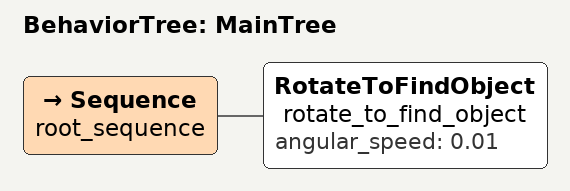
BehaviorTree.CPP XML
<root main_tree_to_execute="MainTree">
    <BehaviorTree ID="MainTree">
        <Sequence name="root_sequence">
            <RotateToFindObject name="rotate_to_find_object" angular_speed="0.01"/>

        </Sequence>
    </BehaviorTree>
</root>
